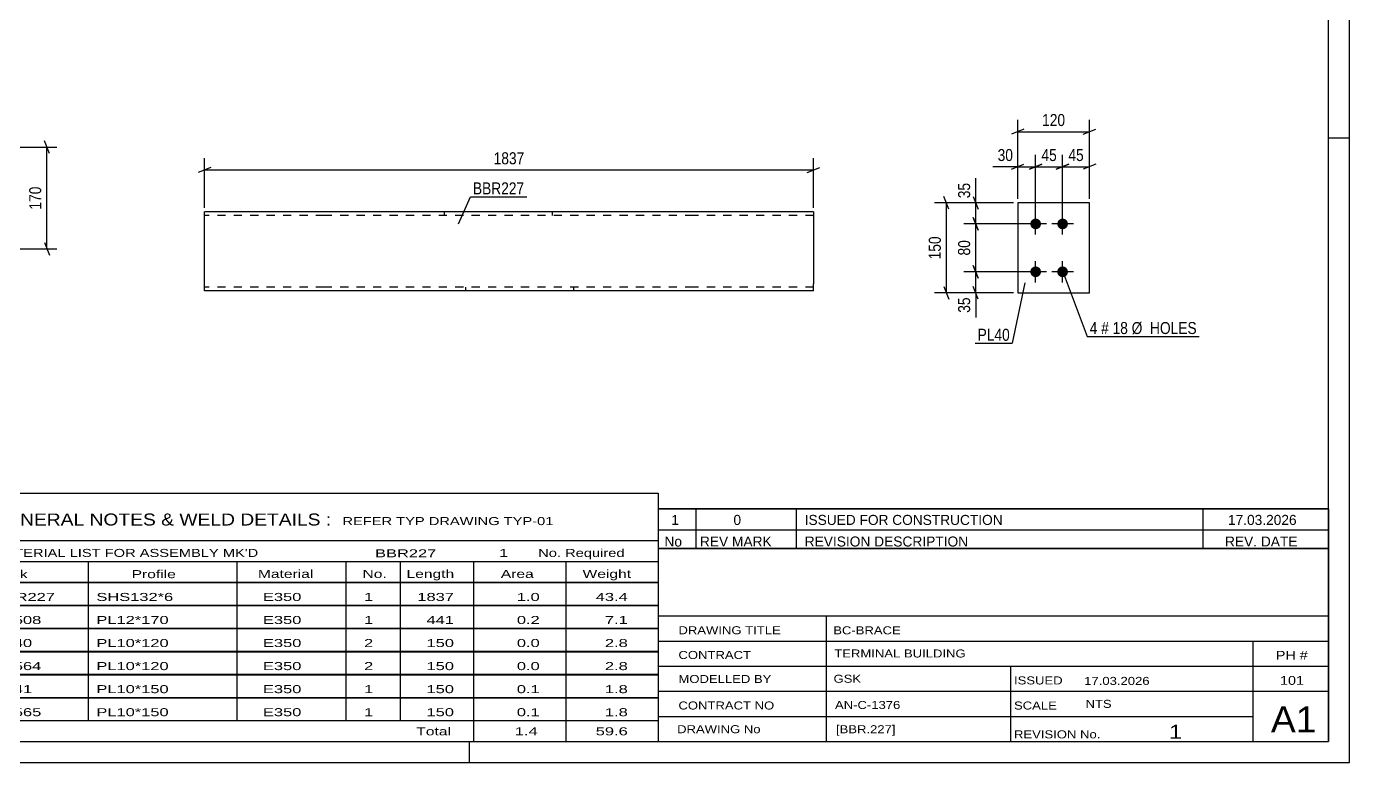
# Model space of a CAD drawing. Header units: millimetres. Extents: x 0 to 594, y 0 to 420.
# Drawn here: x 278.3 to 594, y 0 to 175.6 of the extents above; entities that cross this region are included whole.
import ezdxf

# ---------------------------------------------------------------- set-up
doc = ezdxf.new("R2010")
doc.units = ezdxf.units.MM
doc.linetypes.add('DXK_LINE_DOT2', pattern=[3.9198, 1.9599, -1.9599])
doc.styles.add('Arial Narrow', font='ARIALN.TTF', dxfattribs={"height": 0.2})

# ---------------------------------------------------------------- blocks, each defined once
blk = doc.blocks.new('Unknown-585636947-1129')
at = {"color": 5, "linetype": 'Continuous'}
for p, q in [((594, 0), (594, 420)), ((589, 5), (589, 415)), ((594, 149), (589, 149)), ((5, 5), (589, 5)), ((384, 0), (384, 5)), ((0, 0), (594, 0))]:
    blk.add_line(p, q, dxfattribs=at)
blk = doc.blocks.new('Part-585636947-1530 - 1514')
at = {"color": 2, "linetype": 'Continuous'}
for p, q in [((349.34, 131.4), (320.77, 131.4)), ((320.77, 112.68), (320.77, 131.4)), ((437.45, 131.4), (349.44, 131.4)), ((466.12, 131.4), (437.55, 131.4)), ((466.12, 131.4), (466.12, 114.26)), ((466.12, 112.55), (466.12, 114.26)), ((320.77, 112.55), (320.77, 112.68)), ((349.34, 112.55), (320.77, 112.55)), ((437.45, 112.55), (349.44, 112.55)), ((466.12, 112.55), (437.55, 112.55))]:
    blk.add_line(p, q, dxfattribs=at)
at = {"color": 7, "linetype": 'DXK_LINE_DOT2'}
for p, q in [((349.34, 130.55), (320.77, 130.55)), ((437.45, 130.55), (349.44, 130.55)), ((378.01, 131.4), (378.01, 130.55)), ((403.78, 131.4), (403.78, 130.55)), ((466.12, 130.55), (437.55, 130.55)), ((466.12, 130.55), (466.12, 130.48)), ((466.12, 130.48), (466.12, 130.55)), ((466.12, 130.35), (466.12, 130.48)), ((466.12, 130.48), (466.12, 130.35)), ((466.12, 113.47), (466.12, 113.93)), ((320.77, 113.4), (320.77, 113.47)), ((349.34, 113.4), (320.77, 113.4)), ((437.45, 113.4), (349.44, 113.4)), ((383.11, 112.55), (383.11, 113.4)), ((408.88, 112.55), (408.88, 113.4)), ((466.12, 113.4), (437.55, 113.4)), ((466.12, 113.4), (466.12, 113.47))]:
    blk.add_line(p, q, dxfattribs=at)
blk = doc.blocks.new('Part-585636947-4420 - 4419')
at = {"color": 2, "linetype": 'Continuous'}
for p, q in [((531.97, 133.53), (514.82, 133.53)), ((514.82, 133.53), (514.82, 112.1)), ((531.97, 112.1), (531.97, 133.53)), ((514.82, 112.1), (531.97, 112.1))]:
    blk.add_line(p, q, dxfattribs=at)
blk = doc.blocks.new('Bolt-585636947-4421 - 4419')
at = {"linetype": 'Continuous'}
for points in [[(519.11, 127.24, -1), (519.11, 129.81, -1)], [(525.54, 127.24, -1), (525.54, 129.81, -1)], [(519.11, 115.81, -1), (519.11, 118.39, -1)], [(525.54, 115.81, -1), (525.54, 118.39, -1)]]:
    blk.add_hatch(color=1, dxfattribs=at).paths.add_polyline_path(points)
at = {"color": 1, "linetype": 'Continuous'}
for p, q in [((519.11, 125.96), (519.11, 131.1)), ((525.54, 125.96), (525.54, 131.1)), ((521.68, 128.53), (516.54, 128.53)), ((528.11, 128.53), (522.97, 128.53)), ((521.68, 117.1), (516.54, 117.1)), ((519.11, 114.53), (519.11, 119.67)), ((528.11, 117.1), (522.97, 117.1)), ((525.54, 114.53), (525.54, 119.67))]:
    blk.add_line(p, q, dxfattribs=at)
blk = doc.blocks.new('StraightDimension-585636947-4234 - 4187')
at = {"color": 7, "linetype": 'Continuous'}
for p, q in [((265.25, 146.84), (285.58, 146.84)), ((283.78, 145.34), (282.58, 148.34)), ((283.18, 122.55), (283.18, 146.84)), ((282.58, 124.05), (283.78, 121.05)), ((265.25, 122.55), (285.58, 122.55))]:
    blk.add_line(p, q, dxfattribs=at)
at = {"color": 0}
blk.add_wipeout([(282.43, 138.03), (278.23, 138.03), (278.23, 131.35), (282.43, 131.35)], dxfattribs=at)
at = {"color": 3, "style": 'Arial Narrow'}
blk.add_text('170', height=2.863, rotation=90.0002, dxfattribs=at).set_placement((281.83, 131.95))
blk = doc.blocks.new('StraightDimension-585636947-1534 - 1514')
at = {"color": 7, "linetype": 'Continuous'}
for p, q in [((320.77, 132.4), (320.77, 144.25)), ((466.12, 132.4), (466.12, 144.25)), ((322.27, 142), (319.27, 140.8)), ((320.77, 141.4), (466.12, 141.4)), ((464.62, 140.8), (467.62, 142))]:
    blk.add_line(p, q, dxfattribs=at)
at = {"color": 0}
blk.add_wipeout([(397.7, 142.15), (397.7, 146.35), (389.19, 146.35), (389.19, 142.15)], dxfattribs=at)
at = {"color": 3, "style": 'Arial Narrow'}
blk.add_text('1837', height=2.863, dxfattribs=at).set_placement((389.79, 142.75))
blk = doc.blocks.new('StraightDimension-585636947-4437 - 4419')
at = {"color": 7, "linetype": 'Continuous'}
for p, q in [((513.82, 133.53), (501.97, 133.53)), ((504.22, 135.03), (505.42, 132.03)), ((504.82, 128.53), (504.82, 133.53)), ((505.42, 127.03), (504.22, 130.03)), ((518.11, 128.53), (501.97, 128.53))]:
    blk.add_line(p, q, dxfattribs=at)
at = {"color": 0}
blk.add_wipeout([(504.07, 138.91), (499.87, 138.91), (499.87, 134.05), (504.07, 134.05)], dxfattribs=at)
at = {"color": 7, "linetype": 'Continuous'}
blk.add_line((504.82, 133.53), (504.82, 139.43), dxfattribs=at)
blk.add_line((504.82, 133.53), (504.82, 139.43), dxfattribs=at)
at = {"color": 3, "style": 'Arial Narrow'}
blk.add_text('35', height=2.863, rotation=90.0002, dxfattribs=at).set_placement((503.47, 134.65))
blk = doc.blocks.new('StraightDimension-585636947-4439 - 4419')
at = {"color": 7, "linetype": 'Continuous'}
for p, q in [((518.11, 117.1), (501.97, 117.1)), ((504.22, 118.6), (505.42, 115.6)), ((504.82, 112.1), (504.82, 117.1)), ((513.82, 112.1), (501.97, 112.1)), ((505.42, 110.6), (504.22, 113.6))]:
    blk.add_line(p, q, dxfattribs=at)
at = {"color": 0}
blk.add_wipeout([(504.07, 111.57), (499.87, 111.57), (499.87, 106.72), (504.07, 106.72)], dxfattribs=at)
at = {"color": 7, "linetype": 'Continuous'}
blk.add_line((504.82, 112.1), (504.82, 106.19), dxfattribs=at)
blk.add_line((504.82, 112.1), (504.82, 106.19), dxfattribs=at)
at = {"color": 3, "style": 'Arial Narrow'}
blk.add_text('35', height=2.863, rotation=90.0002, dxfattribs=at).set_placement((503.47, 107.32))
blk = doc.blocks.new('StraightDimension-585636947-4438 - 4419')
at = {"color": 7, "linetype": 'Continuous'}
for p, q in [((504.22, 130.03), (505.42, 127.03)), ((518.11, 128.53), (501.97, 128.53)), ((504.82, 117.1), (504.82, 128.53)), ((518.11, 117.1), (501.97, 117.1)), ((505.42, 115.6), (504.22, 118.6))]:
    blk.add_line(p, q, dxfattribs=at)
at = {"color": 0}
blk.add_wipeout([(504.07, 125.24), (499.87, 125.24), (499.87, 120.39), (504.07, 120.39)], dxfattribs=at)
at = {"color": 3, "style": 'Arial Narrow'}
blk.add_text('80', height=2.863, rotation=90.0002, dxfattribs=at).set_placement((503.47, 120.99))
blk = doc.blocks.new('StraightDimension-585636947-4449 - 4419')
at = {"color": 7, "linetype": 'Continuous'}
for p, q in [((513.82, 133.53), (494.97, 133.53)), ((498.42, 132.03), (497.22, 135.03)), ((497.82, 112.1), (497.82, 133.53)), ((513.82, 112.1), (494.97, 112.1)), ((497.22, 113.6), (498.42, 110.6))]:
    blk.add_line(p, q, dxfattribs=at)
at = {"color": 0}
blk.add_wipeout([(497.07, 126.16), (492.87, 126.16), (492.87, 119.47), (497.07, 119.47)], dxfattribs=at)
at = {"color": 3, "style": 'Arial Narrow'}
blk.add_text('150', height=2.863, rotation=90.0002, dxfattribs=at).set_placement((496.47, 120.07))
blk = doc.blocks.new('StraightDimension-585636947-4453 - 4419')
at = {"color": 7, "linetype": 'Continuous'}
for p, q in [((524.04, 141.58), (527.04, 142.78)), ((525.54, 129.53), (525.54, 145.03)), ((525.54, 142.18), (531.97, 142.18)), ((533.47, 142.78), (530.47, 141.58)), ((531.97, 134.53), (531.97, 145.03))]:
    blk.add_line(p, q, dxfattribs=at)
at = {"color": 0}
blk.add_wipeout([(531.18, 142.93), (531.18, 147.13), (526.32, 147.13), (526.32, 142.93)], dxfattribs=at)
at = {"color": 3, "style": 'Arial Narrow'}
blk.add_text('45', height=2.863, dxfattribs=at).set_placement((526.92, 143.53))
blk = doc.blocks.new('StraightDimension-585636947-4454 - 4419')
at = {"color": 7, "linetype": 'Continuous'}
for p, q in [((517.61, 141.58), (520.61, 142.78)), ((519.11, 129.53), (519.11, 145.03)), ((519.11, 142.18), (525.54, 142.18)), ((527.04, 142.78), (524.04, 141.58)), ((525.54, 129.53), (525.54, 145.03))]:
    blk.add_line(p, q, dxfattribs=at)
at = {"color": 0}
blk.add_wipeout([(524.75, 142.93), (524.75, 147.13), (519.89, 147.13), (519.89, 142.93)], dxfattribs=at)
at = {"color": 3, "style": 'Arial Narrow'}
blk.add_text('45', height=2.863, dxfattribs=at).set_placement((520.49, 143.53))
blk = doc.blocks.new('StraightDimension-585636947-4455 - 4419')
at = {"color": 7, "linetype": 'Continuous'}
for p, q in [((513.32, 141.58), (516.32, 142.78)), ((514.82, 134.53), (514.82, 145.03)), ((514.82, 142.18), (519.11, 142.18)), ((520.61, 142.78), (517.61, 141.58)), ((519.11, 129.53), (519.11, 145.03))]:
    blk.add_line(p, q, dxfattribs=at)
at = {"color": 0}
blk.add_wipeout([(514.3, 142.93), (514.3, 147.13), (509.44, 147.13), (509.44, 142.93)], dxfattribs=at)
at = {"color": 7, "linetype": 'Continuous'}
blk.add_line((514.82, 142.18), (508.92, 142.18), dxfattribs=at)
blk.add_line((514.82, 142.18), (508.92, 142.18), dxfattribs=at)
at = {"color": 3, "style": 'Arial Narrow'}
blk.add_text('30', height=2.863, dxfattribs=at).set_placement((510.04, 143.53))
blk = doc.blocks.new('StraightDimension-585636947-4465 - 4419')
at = {"color": 7, "linetype": 'Continuous'}
for p, q in [((514.82, 134.53), (514.82, 153.38)), ((531.97, 134.53), (531.97, 153.38)), ((516.32, 151.13), (513.32, 149.93)), ((514.82, 150.53), (531.97, 150.53)), ((530.47, 149.93), (533.47, 151.13))]:
    blk.add_line(p, q, dxfattribs=at)
at = {"color": 0}
blk.add_wipeout([(526.74, 151.28), (526.74, 155.48), (520.05, 155.48), (520.05, 151.28)], dxfattribs=at)
at = {"color": 3, "style": 'Arial Narrow'}
blk.add_text('120', height=2.863, dxfattribs=at).set_placement((520.65, 151.88))
blk = doc.blocks.new('Unknown-585636947-4683')
at = {"color": 7, "linetype": 'Continuous'}
for p, q in [((429, 51.05), (429, 5)), ((429, 51.05), (589, 51.05)), ((589, 51), (589, 5)), ((429, 35), (589, 35)), ((469.14, 35), (469.14, 5)), ((429, 29), (589, 29)), ((571, 5.05), (571, 29.05)), ((429, 23), (589, 23)), ((513.14, 23), (513.14, 5)), ((429, 17), (589, 17)), ((429, 11), (571, 11)), ((429, 5), (589, 5))]:
    blk.add_line(p, q, dxfattribs=at)
at = {"color": 7, "style": 'Arial Narrow'}
for s, height, width, p in [('DRAWING TITLE', 1.9089, 1.425378, (433.88, 30.61)), ('BC-BRACE', 1.909, 1.425378, (470.81, 30.59)), ('CONTRACT', 1.909, 1.425378, (433.88, 24.71)), ('TERMINAL BUILDING', 1.9089, 1.425378, (471.06, 25.07)), ('MODELLED BY', 1.9089, 1.425378, (433.88, 18.98)), ('GSK', 1.909, 1.425378, (470.88, 19.04)), ('ISSUED', 1.909, 1.425378, (513.94, 18.64)), ('17.03.2026', 1.909, 1.425378, (530.69, 18.52)), ('CONTRACT NO', 1.9089, 1.425378, (433.88, 12.66)), ('AN-C-1376', 1.909, 1.425378, (471.23, 12.78)), ('SCALE', 1.909, 1.425378, (513.94, 12.65)), ('A1', 6.204, 1.25, (575.24, 7.2)), ('DRAWING No', 1.909, 1.425378, (433.56, 7)), ('[BBR.227]', 1.909, 1.425378, (471.46, 6.99)), ('REVISION No.', 1.9089, 1.425378, (513.94, 5.77)), ('1', 3.34, 1.5, (550.91, 5.68))]:
    blk.add_text(s, height=height, dxfattribs=dict(at, width=width)).set_placement(p)
at = {"color": 7, "linetype": 'Continuous', "style": 'Arial Narrow'}
for s, height, width, p in [('PH #', 2.1, 1.42538, (576.4, 24.55)), ('101', 2.1, 1.42538, (577.41, 18.55)), ('NTS', 1.909, 1.425378, (531, 13.05))]:
    blk.add_text(s, height=height, dxfattribs=dict(at, width=width)).set_placement(p)
blk = doc.blocks.new('Unknown-585636947-4684')
at = {"color": 7, "linetype": 'Continuous'}
for p, q in [((429, 60.55), (589, 60.55)), ((589, 60.55), (429, 60.55)), ((429, 60.55), (429, 55.55)), ((438, 60.55), (438, 55.55)), ((462, 60.55), (462, 55.55)), ((559, 60.55), (559, 55.55)), ((589, 60.55), (589, 55.55)), ((429, 55.55), (589, 55.55)), ((429, 55.55), (429, 51.05)), ((429, 55.55), (589, 55.55)), ((438, 55.55), (438, 51.05)), ((462, 55.55), (462, 51.05)), ((559, 55.55), (559, 51.05)), ((589, 55.55), (589, 51.05)), ((589, 51.05), (429, 51.05))]:
    blk.add_line(p, q, dxfattribs=at)
at = {"color": 7, "linetype": 'Continuous', "style": 'Arial Narrow'}
for s, height, width, p in [('1', 2.39, 1.196471, (432.16, 56.7)), ('0', 2.39, 1.196471, (447, 56.7)), ('ISSUED FOR CONSTRUCTION', 2.3861, 1.196471, (464, 56.7)), ('17.03.2026', 2.386, 1.196471, (565, 56.7)), ('No', 2.386, 1.2, (430.54, 51.55)), ('REV MARK', 2.386, 1.2, (439, 51.55)), ('REVISION DESCRIPTION', 2.3861, 1.2, (464, 51.55)), ('REV. DATE', 2.386, 1.2, (564.28, 51.55))]:
    blk.add_text(s, height=height, dxfattribs=dict(at, width=width)).set_placement(p)
blk = doc.blocks.new('Unknown-585636947-4685')
at = {"color": 7, "linetype": 'Continuous'}
for p, q in [((269, 64.25), (429, 64.25)), ((269, 53), (269, 64.25)), ((429, 64.25), (429, 53)), ((269, 53), (429, 53)), ((269, 53), (269, 48)), ((429, 53), (429, 48)), ((269, 48), (429, 48)), ((269, 48), (269, 43)), ((293, 48), (293, 43)), ((328.5, 48), (328.5, 43)), ((354.5, 48), (354.5, 43)), ((367.5, 48), (367.5, 43)), ((385, 48), (385, 43)), ((407, 48), (407, 43)), ((429, 48), (429, 43)), ((269, 43), (429, 43)), ((269, 42.95), (269, 37.55)), ((269, 42.95), (429, 42.95)), ((293, 43), (293, 37.5)), ((328.5, 43), (328.5, 37.5)), ((354.5, 43), (354.5, 37.5)), ((367.5, 43), (367.5, 37.5)), ((385, 43), (385, 37.5)), ((407, 43), (407, 37.5)), ((429, 42.95), (429, 37.55)), ((269, 37.55), (429, 37.55)), ((269, 37.45), (269, 32.05)), ((269, 37.45), (429, 37.45)), ((293, 37.5), (293, 32)), ((328.5, 37.5), (328.5, 32)), ((354.5, 37.5), (354.5, 32)), ((367.5, 37.5), (367.5, 32)), ((385, 37.5), (385, 32)), ((407, 37.5), (407, 32)), ((429, 37.45), (429, 32.05)), ((269, 32.05), (429, 32.05)), ((269, 31.95), (269, 26.55)), ((269, 31.95), (429, 31.95)), ((293, 32), (293, 26.5)), ((328.5, 32), (328.5, 26.5)), ((354.5, 32), (354.5, 26.5)), ((367.5, 32), (367.5, 26.5)), ((385, 32), (385, 26.5)), ((407, 32), (407, 26.5)), ((429, 31.95), (429, 26.55)), ((269, 26.55), (429, 26.55)), ((269, 26.45), (269, 21.05)), ((269, 26.45), (429, 26.45)), ((293, 26.5), (293, 21)), ((328.5, 26.5), (328.5, 21)), ((354.5, 26.5), (354.5, 21)), ((367.5, 26.5), (367.5, 21)), ((385, 26.5), (385, 21)), ((407, 26.5), (407, 21)), ((429, 26.45), (429, 21.05)), ((269, 21.05), (429, 21.05)), ((269, 20.95), (269, 15.55)), ((269, 20.95), (429, 20.95)), ((293, 21), (293, 15.5)), ((328.5, 21), (328.5, 15.5)), ((354.5, 21), (354.5, 15.5)), ((367.5, 21), (367.5, 15.5)), ((385, 21), (385, 15.5)), ((407, 21), (407, 15.5)), ((429, 20.95), (429, 15.55)), ((269, 15.55), (429, 15.55)), ((269, 15.45), (269, 10.05)), ((269, 15.45), (429, 15.45)), ((293, 15.5), (293, 10)), ((328.5, 15.5), (328.5, 10)), ((354.5, 15.5), (354.5, 10)), ((367.5, 15.5), (367.5, 10)), ((385, 15.5), (385, 10)), ((407, 15.5), (407, 10)), ((429, 15.45), (429, 10.05)), ((269, 10.05), (429, 10.05)), ((269, 10), (429, 10)), ((269, 10), (269, 5)), ((385, 10), (385, 5)), ((407, 10), (407, 5)), ((429, 10), (429, 5)), ((269, 5), (429, 5))]:
    blk.add_line(p, q, dxfattribs=at)
at = {"color": 7, "style": 'Arial Narrow'}
for s, height, width, p in [('GENERAL NOTES & WELD DETAILS :', 2.8633, 1.4, (270.15, 56.56)), ('REFER TYP DRAWING TYP-01', 1.9089, 1.6, (353.7, 56.66)), ("MATERIAL LIST FOR ASSEMBLY MK'D", 1.9089, 1.6, (270.15, 49.06)), ('BBR227', 1.909, 1.794707, (361.48, 48.97)), ('1', 1.91, 1.794707, (391.08, 49.06)), ('No. Required', 1.9089, 1.6, (400.41, 49.06)), ('Mark', 1.909, 1.7, (270.34, 44)), ('Profile', 1.909, 1.7, (303.41, 44)), ('Material', 1.909, 1.7, (333.54, 44.06)), ('No.', 1.909, 1.7, (358.5, 44.06)), ('Length', 1.909, 1.7, (369, 44.06)), ('Area', 1.909, 1.7, (391.5, 44.06)), ('Weight', 1.909, 1.7, (411, 44.06))]:
    blk.add_text(s, height=height, dxfattribs=dict(at, width=width)).set_placement(p)
at = {"color": 7, "linetype": 'Continuous', "style": 'Arial Narrow'}
for s, height, width, p in [('BBR227', 1.909, 1.794707, (270.5, 38.56)), ('SHS132*6', 1.909, 1.794707, (295, 38.56)), ('E350', 1.909, 1.794707, (334.74, 38.56)), ('1', 1.91, 1.794707, (358.86, 38.56)), ('1837', 1.909, 1.794707, (371.58, 38.56)), ('1.0', 1.909, 1.794707, (395.32, 38.56)), ('43.4', 1.909, 1.794707, (414.14, 38.56)), ('PL508', 1.909, 1.794707, (270.5, 33.06)), ('PL12*170', 1.909, 1.794707, (295, 33.06)), ('E350', 1.909, 1.794707, (334.74, 33.06)), ('1', 1.91, 1.794707, (358.86, 33.06)), ('441', 1.909, 1.794707, (373.77, 33.06)), ('0.2', 1.909, 1.794707, (395.32, 33.06)), ('7.1', 1.909, 1.794707, (416.33, 33.06)), ('PL40', 1.909, 1.794707, (270.5, 27.56)), ('PL10*120', 1.909, 1.794707, (295, 27.56)), ('E350', 1.909, 1.794707, (334.74, 27.56)), ('2', 1.91, 1.794707, (358.86, 27.56)), ('150', 1.909, 1.794707, (373.77, 27.56)), ('0.0', 1.909, 1.794707, (395.32, 27.56)), ('2.8', 1.909, 1.794707, (416.33, 27.56)), ('PL564', 1.909, 1.794707, (270.5, 22.06)), ('PL10*120', 1.909, 1.794707, (295, 22.06)), ('E350', 1.909, 1.794707, (334.74, 22.06)), ('2', 1.91, 1.794707, (358.86, 22.06)), ('150', 1.909, 1.794707, (373.77, 22.06)), ('0.0', 1.909, 1.794707, (395.32, 22.06)), ('2.8', 1.909, 1.794707, (416.33, 22.06)), ('PL41', 1.909, 1.794707, (270.5, 16.56)), ('PL10*150', 1.909, 1.794707, (295, 16.56)), ('E350', 1.909, 1.794707, (334.74, 16.56)), ('1', 1.91, 1.794707, (358.86, 16.56)), ('150', 1.909, 1.794707, (373.77, 16.56)), ('0.1', 1.909, 1.794707, (395.32, 16.56)), ('1.8', 1.909, 1.794707, (416.33, 16.56)), ('PL565', 1.909, 1.794707, (270.5, 11.06)), ('PL10*150', 1.909, 1.794707, (295, 11.06)), ('E350', 1.909, 1.794707, (334.74, 11.06)), ('1', 1.91, 1.794707, (358.86, 11.06)), ('150', 1.909, 1.794707, (373.77, 11.06)), ('0.1', 1.909, 1.794707, (395.32, 11.06)), ('1.8', 1.909, 1.794707, (416.33, 11.06)), ('Total', 1.909, 1.7, (371.33, 6.5)), ('1.4', 1.909, 1.794707, (394.83, 6.5)), ('59.6', 1.909, 1.794707, (414.14, 6.5))]:
    blk.add_text(s, height=height, dxfattribs=dict(at, width=width)).set_placement(p)
blk = doc.blocks.new('Mark-585636947-1526 - 1514')
at = {"color": 0}
blk.add_wipeout([(397.08, 135.57), (397.08, 138.57), (384.84, 138.57), (384.84, 135.57)], dxfattribs=at)
blk.add_wipeout([(397.08, 135.57), (397.08, 138.57), (384.84, 138.57), (384.84, 135.57)], dxfattribs=at)
at = {"color": 30, "linetype": 'Continuous'}
for p, q in [((381.36, 128.52), (384.24, 134.97)), ((384.24, 134.97), (397.68, 134.97))]:
    blk.add_line(p, q, dxfattribs=at)
at = {"color": 3, "style": 'Arial Narrow'}
blk.add_text('BBR227', height=2.863, dxfattribs=at).set_placement((384.84, 135.57))
blk = doc.blocks.new('Mark-585636947-4476 - 4419')
at = {"color": 0}
blk.add_wipeout([(512.94, 100.64), (512.94, 103.64), (505.26, 103.64), (505.26, 100.64)], dxfattribs=at)
blk.add_wipeout([(512.94, 100.64), (512.94, 103.64), (505.26, 103.64), (505.26, 100.64)], dxfattribs=at)
at = {"color": 30, "linetype": 'Continuous'}
for p in [(516.49, 114.48), (504.66, 100.04)]:
    blk.add_line(p, (513.54, 100.04), dxfattribs=at)
at = {"color": 3, "style": 'Arial Narrow'}
blk.add_text('PL40', height=2.863, dxfattribs=at).set_placement((505.26, 100.64))
blk = doc.blocks.new('Mark-585636947-4479 - 4419')
at = {"color": 0}
blk.add_wipeout([(533.84, 102.25), (533.84, 105.25), (532.01, 105.25), (532.01, 102.25)], dxfattribs=at)
blk.add_wipeout([(533.84, 102.25), (533.84, 105.25), (532.01, 105.25), (532.01, 102.25)], dxfattribs=at)
at = {"color": 7, "linetype": 'Continuous'}
blk.add_line((525.43, 117.56), (531.41, 101.65), dxfattribs=at)
at = {"color": 0}
blk.add_wipeout([(536.56, 102.25), (536.56, 105.25), (534.74, 105.25), (534.74, 102.25)], dxfattribs=at)
blk.add_wipeout([(536.56, 102.25), (536.56, 105.25), (534.74, 105.25), (534.74, 102.25)], dxfattribs=at)
at = {"color": 3, "style": 'Arial Narrow'}
blk.add_text('4', height=2.86, dxfattribs=at).set_placement((532.01, 102.25))
at = {"color": 0}
blk.add_wipeout([(541.12, 102.25), (541.12, 105.25), (537.46, 105.25), (537.46, 102.25)], dxfattribs=at)
blk.add_wipeout([(541.12, 102.25), (541.12, 105.25), (537.46, 105.25), (537.46, 102.25)], dxfattribs=at)
at = {"color": 3, "style": 'Arial Narrow'}
blk.add_text('#', height=2.86, dxfattribs=at).set_placement((534.74, 102.25))
at = {"color": 0}
blk.add_wipeout([(557.55, 102.25), (557.55, 105.25), (542.02, 105.25), (542.02, 102.25)], dxfattribs=at)
blk.add_wipeout([(557.55, 102.25), (557.55, 105.25), (542.02, 105.25), (542.02, 102.25)], dxfattribs=at)
at = {"color": 7, "linetype": 'Continuous'}
blk.add_line((531.41, 101.65), (558.15, 101.65), dxfattribs=at)
at = {"color": 3, "style": 'Arial Narrow'}
for s, p in [('18', (537.46, 102.25)), ('Ø  HOLES', (542.02, 102.25))]:
    blk.add_text(s, height=2.863, dxfattribs=at).set_placement(p)

msp = doc.modelspace()

# ---------------------------------------------------------------- block references
for name in ['Unknown-585636947-1129', 'Part-585636947-4420 - 4419', 'Part-585636947-1530 - 1514', 'Bolt-585636947-4421 - 4419', 'Unknown-585636947-4685', 'Unknown-585636947-4684', 'Unknown-585636947-4683']:
    msp.add_blockref(name, (0, 0))

# ---------------------------------------------------------------- next in the draw order: block references
for name in ['StraightDimension-585636947-4234 - 4187', 'StraightDimension-585636947-1534 - 1514', 'StraightDimension-585636947-4453 - 4419', 'StraightDimension-585636947-4437 - 4419', 'StraightDimension-585636947-4439 - 4419', 'Mark-585636947-4479 - 4419']:
    msp.add_blockref(name, (0, 0))

# ---------------------------------------------------------------- next in the draw order: block references
for name in ['Mark-585636947-1526 - 1514', 'StraightDimension-585636947-4438 - 4419']:
    msp.add_blockref(name, (0, 0))

# ---------------------------------------------------------------- next in the draw order: block references
for name in ['StraightDimension-585636947-4454 - 4419', 'StraightDimension-585636947-4449 - 4419']:
    msp.add_blockref(name, (0, 0))

# ---------------------------------------------------------------- next in the draw order: block references
for name in ['StraightDimension-585636947-4455 - 4419', 'Mark-585636947-4476 - 4419']:
    msp.add_blockref(name, (0, 0))

# ---------------------------------------------------------------- next in the draw order: block references
msp.add_blockref('StraightDimension-585636947-4465 - 4419', (0, 0))

doc.saveas('drawing.dxf')
